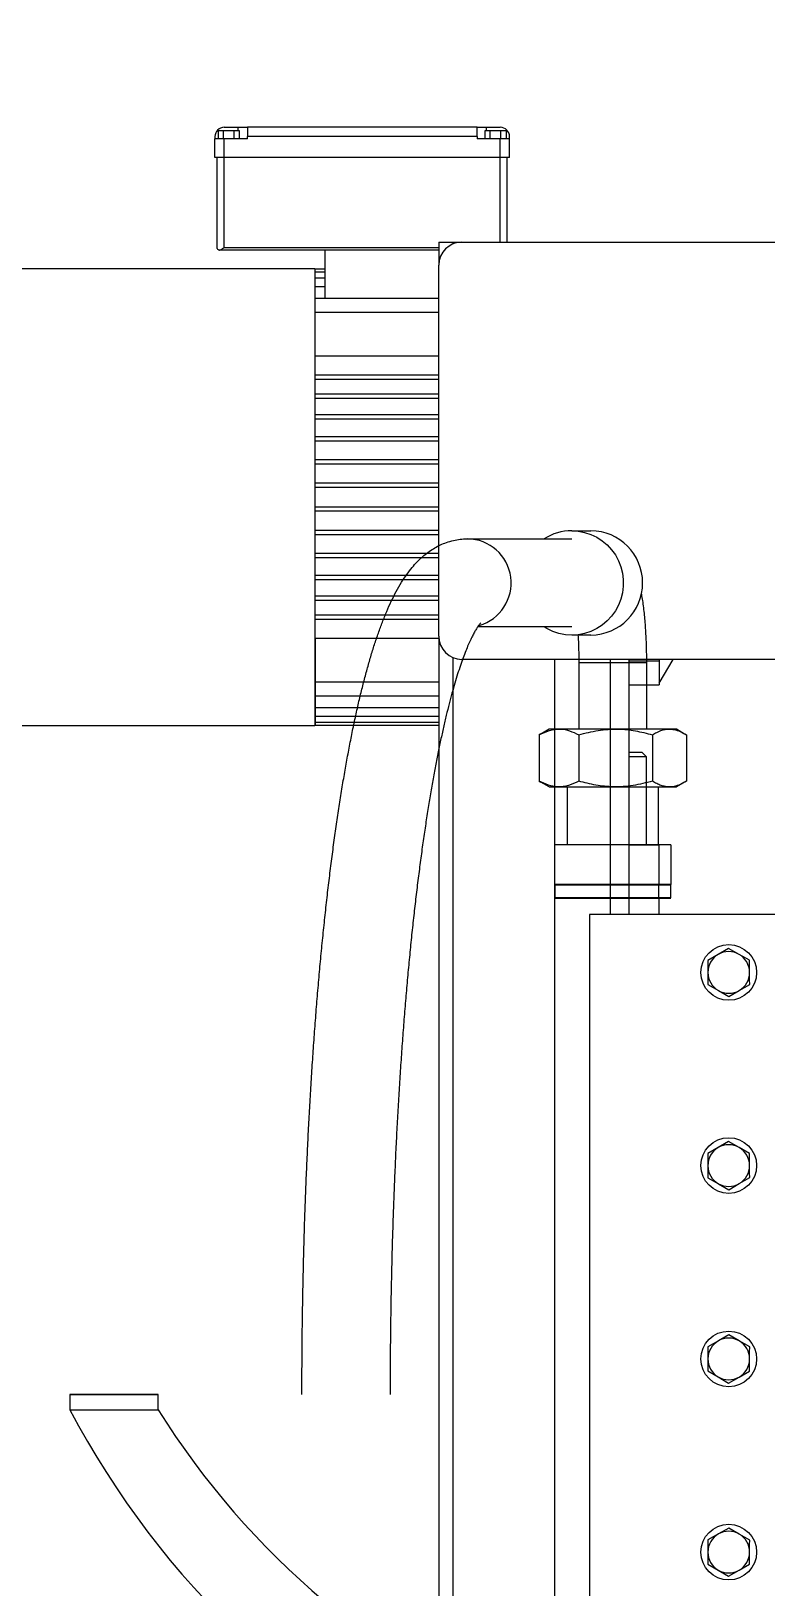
# Model space of a CAD drawing. Header units: millimetres. Extents: x -17820 to 17820, y -12600 to 12600.
# Drawn here: x -3869 to -3553, y 8493 to 9164 of the extents above; entities that cross this region are included whole.
import ezdxf

# ---------------------------------------------------------------- set-up
doc = ezdxf.new("R2010")
doc.units = ezdxf.units.MM
doc.linetypes.add('虚线', pattern=[2, 1, -1])
doc.layers.get('0').update_dxf_attribs({"lineweight": 35})
doc.layers.add('尺寸线层', color=3, linetype='Continuous', lineweight=18)
doc.layers.add('虚线层', color=6, linetype='虚线', lineweight=18)
doc.styles.add('机械', font='isocp', dxfattribs={"width": 0.667, "bigfont": 'gbcbig.shx'})
doc.dimstyles.new('标准', dxfattribs={"dimscale": 60, "dimtxt": 4, "dimasz": 3, "dimexe": 1, "dimexo": 0, "dimgap": 0.76128, "dimtad": 1, "dimdec": 1, "dimdsep": 46, "dimtxsty": '机械', "dimblk": '_CAXARROW', "dimcen": 0, "dimdle": 4, "dimclrt": 2, "dimaunit": 1, "dimazin": 2, "dimtfac": 0.707107, "dimtdec": 3, "dimtmove": 0, "dimatfit": 3, "dimfxl": 0, "dimfrac": 2, "dimtolj": 1, "dimlwd": 18, "dimarcsym": 0})

# ---------------------------------------------------------------- blocks, each defined once
blk = doc.blocks.new('*X187')
at = {"layer": '尺寸线层', "linetype": 'Continuous', "lineweight": 18}
for points in [[(-13088.07, 9940.27), (-12908.07, 9962.77), (-12908.07, 9917.77)], [(561.93, 9940.27), (381.93, 9962.77), (381.93, 9917.77)]]:
    blk.add_hatch(color=0, dxfattribs=at).paths.add_polyline_path(points, flags=0)
at = {"layer": '尺寸线层', "color": 0, "linetype": 'Continuous'}
for p, q in [((-13088.07, 6052.92), (-13088.07, 10000.27)), ((561.93, 5097.92), (561.93, 10000.27))]:
    blk.add_line(p, q, dxfattribs=at)
at = {"layer": '尺寸线层', "color": 0, "linetype": 'Continuous', "lineweight": 18}
blk.add_line((-13088.07, 9940.27), (561.93, 9940.27), dxfattribs=at)
at = {"layer": '尺寸线层', "color": 2, "insert": (-6263.07, 10105.95), "char_height": 240, "width": 1088.544, "attachment_point": 5, "line_spacing_factor": 0.939812, "style": '机械'}
blk.add_mtext('\\T1.1;13650', dxfattribs=at)
blk = doc.blocks.new('_CAXARROW')
blk.add_hatch(color=2).paths.add_polyline_path([(0, 0), (-1, 0.125), (-1, -0.125)], flags=0)
blk = doc.blocks.new('BLOCK22_1')
at = {"color": 7, "linetype": 'Continuous', "lineweight": 15}
for p, q in [((-1104.42, 1893.15), (-1104.42, 1889.65)), ((-1102.11, 1893.15), (-1104.42, 1893.15)), ((-1102.11, 1889.65), (-1102.11, 1893.15)), ((-1097.49, 1893.15), (-1102.11, 1893.15)), ((-1101.8, 1894.65), (-1095.8, 1894.65)), ((-1097.49, 1889.65), (-1097.49, 1893.15)), ((-1095.18, 1893.15), (-1097.49, 1893.15)), ((-1095.8, 1894.65), (-1091.8, 1894.65)), ((-1095.18, 1889.65), (-1095.18, 1893.15)), ((-992.8, 1894.65), (-1091.8, 1894.65)), ((-1091.8, 1894.65), (-1091.8, 1890.65)), ((-992.8, 1890.65), (-992.8, 1894.65)), ((-992.8, 1894.65), (-988.8, 1894.65)), ((-989.42, 1893.15), (-989.42, 1889.65)), ((-987.11, 1893.15), (-989.42, 1893.15)), ((-988.8, 1894.65), (-982.8, 1894.65)), ((-987.11, 1889.65), (-987.11, 1893.15)), ((-982.49, 1893.15), (-987.11, 1893.15)), ((-982.49, 1889.65), (-982.49, 1893.15)), ((-980.18, 1893.15), (-982.49, 1893.15)), ((-980.18, 1889.65), (-980.18, 1893.15)), ((-1105.8, 1890.65), (-1105.8, 1889.65)), ((-1105.8, 1881.65), (-1105.8, 1889.65)), ((-1101.8, 1889.65), (-1105.8, 1889.65)), ((-1101.8, 1881.65), (-1101.8, 1889.65)), ((-1091.8, 1889.65), (-1101.8, 1889.65)), ((-1091.8, 1889.65), (-1091.8, 1890.65)), ((-992.8, 1890.65), (-1091.8, 1890.65)), ((-992.8, 1890.65), (-992.8, 1889.65)), ((-982.8, 1889.65), (-992.8, 1889.65)), ((-982.8, 1881.65), (-982.8, 1889.65)), ((-978.8, 1889.65), (-982.8, 1889.65)), ((-978.8, 1889.65), (-978.8, 1890.65)), ((-978.8, 1881.65), (-978.8, 1889.65)), ((-1101.8, 1881.65), (-1105.8, 1881.65)), ((-1104.8, 1842.65), (-1104.8, 1881.65)), ((-982.8, 1881.65), (-1101.8, 1881.65)), ((-1101.8, 1842.65), (-1101.8, 1881.65)), ((-978.8, 1881.65), (-982.8, 1881.65)), ((-979.8, 1845.15), (-979.8, 1881.65)), ((-1009.3, 1841.65), (-1103.8, 1841.65)), ((-1058.3, 1820.87), (-1058.3, 1841.65)), ((-1009.3, 1845.15), (-1009.3, 1835.15)), ((-1009.3, 1845.15), (-1003.3, 1845.15)), ((-1003.3, 1845.15), (-999.3, 1845.15)), ((-999.3, 1845.15), (-799.3, 1845.15)), ((-1062.8, 1833.65), (-1200.8, 1833.65)), ((-1062.8, 1833.65), (-1062.8, 1636.65)), ((-1062.6, 1832.2), (-1062.6, 1833.49)), ((-1058.3, 1833.49), (-1062.6, 1833.49)), ((-1062.6, 1829.63), (-1062.6, 1832.2)), ((-1058.3, 1832.2), (-1062.6, 1832.2)), ((-1009.3, 1675.15), (-1009.3, 1835.15)), ((-1062.6, 1825.84), (-1062.6, 1829.63)), ((-1058.3, 1829.63), (-1062.6, 1829.63)), ((-1062.6, 1820.87), (-1062.6, 1825.84)), ((-1058.3, 1825.84), (-1062.6, 1825.84)), ((-1062.6, 1814.82), (-1062.6, 1820.87)), ((-1009.3, 1820.87), (-1062.6, 1820.87)), ((-1062.6, 1815.65), (-1062.8, 1815.65)), ((-1062.6, 1795.96), (-1062.6, 1814.82)), ((-1009.3, 1814.82), (-1062.6, 1814.82)), ((-1009.3, 1795.96), (-1062.6, 1795.96)), ((-1062.6, 1785.89), (-1062.6, 1787.89)), ((-1062.6, 1787.89), (-1009.3, 1787.89)), ((-1009.3, 1785.89), (-1062.6, 1785.89)), ((-1062.6, 1777.67), (-1062.6, 1779.67)), ((-1062.6, 1779.67), (-1009.3, 1779.67)), ((-1009.3, 1777.67), (-1062.6, 1777.67)), ((-1062.6, 1768.75), (-1062.6, 1770.75)), ((-1062.6, 1770.75), (-1009.3, 1770.75)), ((-1009.3, 1768.75), (-1062.6, 1768.75)), ((-1062.6, 1759.27), (-1062.6, 1761.27)), ((-1062.6, 1761.27), (-1009.3, 1761.27)), ((-1009.3, 1759.27), (-1062.6, 1759.27)), ((-1062.6, 1749.38), (-1062.6, 1751.38)), ((-1062.6, 1751.38), (-1009.3, 1751.38)), ((-1009.3, 1749.38), (-1062.6, 1749.38)), ((-1062.6, 1739.26), (-1062.6, 1741.26)), ((-1062.6, 1741.26), (-1009.3, 1741.26)), ((-1009.3, 1739.26), (-1062.6, 1739.26)), ((-1062.6, 1729.04), (-1062.6, 1731.04)), ((-1062.6, 1731.04), (-1009.3, 1731.04)), ((-1009.3, 1729.04), (-1062.6, 1729.04)), ((-1062.6, 1718.92), (-1062.6, 1720.92)), ((-1062.6, 1720.92), (-1009.3, 1720.92)), ((-1009.3, 1718.92), (-1062.6, 1718.92)), ((-1062.6, 1709.03), (-1062.6, 1711.03)), ((-1062.6, 1711.03), (-1009.3, 1711.03)), ((-1009.3, 1709.03), (-1062.6, 1709.03)), ((-1062.6, 1699.55), (-1062.6, 1701.55)), ((-1062.6, 1701.55), (-1009.3, 1701.55)), ((-1009.3, 1699.55), (-1062.6, 1699.55)), ((-1062.6, 1690.63), (-1062.6, 1692.63)), ((-1062.6, 1692.63), (-1009.3, 1692.63)), ((-1009.3, 1690.63), (-1062.6, 1690.63)), ((-1062.6, 1682.41), (-1062.6, 1684.41)), ((-1062.6, 1684.41), (-1009.3, 1684.41)), ((-1009.3, 1682.41), (-1062.6, 1682.41)), ((-1062.6, 1674.34), (-1009.3, 1674.34)), ((-1062.6, 1674.34), (-1062.6, 1655.48)), ((-1009.3, 1675.15), (-1009.3, 85.15)), ((-519.3, 1665.15), (-999.3, 1665.15)), ((-959.3, -64.85), (-959.3, 1665.15)), ((-927.3, 1555.15), (-927.3, 1665.15)), ((-914.3, 1664.36), (-927.3, 1664.36)), ((-914.3, 1654.9), (-908.29, 1665.15)), ((-914.3, 1665.15), (-914.3, 1664.36)), ((-914.3, 1664.36), (-914.3, 1654.15)), ((-1062.8, 1654.65), (-1062.6, 1654.65)), ((-1062.6, 1655.48), (-1009.3, 1655.48)), ((-1062.6, 1655.48), (-1062.6, 1649.43)), ((-927.3, 1654.15), (-914.3, 1654.15)), ((-1062.6, 1649.43), (-1009.3, 1649.43)), ((-1062.6, 1649.43), (-1062.6, 1644.46)), ((-1062.6, 1644.46), (-1009.3, 1644.46)), ((-1062.6, 1644.46), (-1062.6, 1640.67)), ((-1062.6, 1640.67), (-1009.3, 1640.67)), ((-1062.6, 1640.67), (-1062.6, 1638.1)), ((-1062.6, 1638.1), (-1009.3, 1638.1)), ((-1062.6, 1638.1), (-1062.6, 1636.81)), ((-1200.8, 1636.65), (-1062.8, 1636.65)), ((-1062.6, 1636.81), (-1009.3, 1636.81)), ((-927.3, 1625.15), (-921.8, 1625.15)), ((-919.8, 1623.15), (-921.8, 1625.15)), ((-925.51, 1623.15), (-927.3, 1623.15)), ((-919.8, 1623.15), (-925.51, 1623.15)), ((-919.8, 1585.15), (-919.8, 1623.15)), ((-927.3, 1585.15), (-921.62, 1585.15)), ((-921.62, 1585.15), (-914.3, 1585.15)), ((-914.3, 1568.15), (-914.3, 1585.15)), ((-927.3, 1568.15), (-921.62, 1568.15)), ((-921.74, 1567.98), (-927.3, 1567.98)), ((-914.47, 1567.98), (-921.74, 1567.98)), ((-921.62, 1568.15), (-914.3, 1568.15)), ((-914.47, 1567.98), (-914.3, 1568.15)), ((-914.47, 1562.32), (-914.47, 1567.98)), ((-927.3, 1562.32), (-914.47, 1562.32)), ((-914.3, 1562.15), (-927.3, 1562.15)), ((-914.3, 1562.15), (-914.47, 1562.32)), ((-914.3, 1555.15), (-914.3, 1562.15)), ((-944.3, 1555.15), (-944.3, 1255.15)), ((-864.3, 1555.15), (-944.3, 1555.15)), ((-888.83, 1537.93), (-893.32, 1535.31)), ((-884.34, 1540.54), (-888.83, 1537.93)), ((-879.83, 1537.96), (-884.34, 1540.54)), ((-875.32, 1535.38), (-879.83, 1537.96)), ((-893.28, 1524.92), (-888.77, 1522.34)), ((-879.77, 1522.37), (-875.28, 1524.99)), ((-888.77, 1522.34), (-884.26, 1519.76)), ((-884.26, 1519.76), (-879.77, 1522.37)), ((-884.34, 1457.24), (-888.83, 1454.63)), ((-879.83, 1454.66), (-884.34, 1457.24)), ((-888.83, 1454.63), (-893.32, 1452.01)), ((-875.32, 1452.08), (-879.83, 1454.66)), ((-893.28, 1441.62), (-888.77, 1439.04)), ((-888.77, 1439.04), (-884.26, 1436.46)), ((-884.26, 1436.46), (-879.77, 1439.07)), ((-879.77, 1439.07), (-875.28, 1441.69)), ((-888.77, 1371.26), (-893.28, 1368.68)), ((-884.26, 1373.84), (-888.77, 1371.26)), ((-879.77, 1371.23), (-884.26, 1373.84)), ((-875.28, 1368.61), (-879.77, 1371.23)), ((-893.32, 1358.29), (-888.83, 1355.67)), ((-888.83, 1355.67), (-884.34, 1353.06)), ((-884.34, 1353.06), (-879.83, 1355.64)), ((-879.83, 1355.64), (-875.32, 1358.22)), ((-884.26, 1290.54), (-888.77, 1287.96)), ((-879.77, 1287.93), (-884.26, 1290.54)), ((-888.77, 1287.96), (-893.28, 1285.38)), ((-875.28, 1285.31), (-879.77, 1287.93)), ((-893.32, 1274.99), (-888.83, 1272.37)), ((-879.83, 1272.34), (-875.32, 1274.92)), ((-888.83, 1272.37), (-884.34, 1269.76)), ((-884.34, 1269.76), (-879.83, 1272.34))]:
    blk.add_line(p, q, dxfattribs=at)
at = {"color": 8, "linetype": 'Continuous', "lineweight": 15}
for p, q in [((-1095.8, 1893.15), (-1095.8, 1894.65)), ((-988.8, 1893.15), (-988.8, 1894.65)), ((-982.8, 1845.15), (-982.8, 1881.65)), ((-1009.3, 1842.65), (-1101.8, 1842.65)), ((-1003.3, 1845.15), (-1003.3, 1844.31)), ((-1003.3, 1665.98), (-1003.3, 85.15)), ((-935.3, 1555.15), (-935.3, 1665.15))]:
    blk.add_line(p, q, dxfattribs=at)
at = {"color": 7, "linetype": 'Continuous', "lineweight": 15}
for centre in [(-884.3, 1530.15), (-884.3, 1446.85), (-884.3, 1363.45), (-884.3, 1280.15)]:
    blk.add_circle(centre, 12, dxfattribs=at)
for centre, radius, start, end in [((-1101.8, 1890.65), 4, 90, 180), ((-982.8, 1890.65), 4, 0, 90), ((-1103.8, 1842.65), 1, 263.03169, 270), ((-999.3, 1835.15), 10, 90, 180), ((-999.3, 1675.15), 10, 180, 270), ((-884.3, 1530.15), 9, 120.2237, 180.2237), ((-884.3, 1530.15), 9, 60.2237, 120.2237), ((-884.3, 1530.15), 9, 0.2237, 60.2237), ((-884.3, 1530.15), 9, 180.2237, 240.2237), ((-884.3, 1530.15), 9, 300.2237, 0.2237), ((-884.3, 1530.15), 9, 240.2237, 300.2237), ((-884.3, 1446.85), 9, 120.2237, 180.2237), ((-884.3, 1446.85), 9, 60.2237, 120.2237), ((-884.3, 1446.85), 9, 0.2237, 60.2237), ((-884.3, 1446.85), 9, 180.2237, 240.2237), ((-884.3, 1446.85), 9, 300.2237, 0.2237), ((-884.3, 1446.85), 9, 240.2237, 300.2237), ((-884.3, 1363.45), 9, 119.7763, 179.7763), ((-884.3, 1363.45), 9, 59.7763, 119.7763), ((-884.3, 1363.45), 9, 359.7763, 59.7763), ((-884.3, 1363.45), 9, 179.7763, 239.7763), ((-884.3, 1363.45), 9, 299.7763, 359.7763), ((-884.3, 1363.45), 9, 239.7763, 299.7763), ((-884.3, 1280.15), 9, 59.7763, 119.7763), ((-884.3, 1280.15), 9, 119.7763, 179.7763), ((-884.3, 1280.15), 9, 359.7763, 59.7763), ((-884.3, 1280.15), 9, 179.7763, 239.7763), ((-884.3, 1280.15), 9, 299.7763, 359.7763), ((-884.3, 1280.15), 9, 239.7763, 299.7763)]:
    blk.add_arc(centre, radius, start, end, dxfattribs=at)
for points, knots in [([(-1103.92, 1841.66), (-1104.06, 1841.7), (-1104.43, 1841.8), (-1104.72, 1842.19), (-1104.8, 1842.5), (-1104.8, 1842.65), (-1104.8, 1842.65)], [0, 0, 0, 0, 7482.421072, 18506.779129, 28358.775905, 28480.820578, 28480.820578, 28480.820578, 28480.820578]), ([(-1101.8, 1842.65), (-1101.8, 1842.65), (-1102.17, 1842.43), (-1102.79, 1842.08), (-1103.5, 1841.74), (-1103.81, 1841.68), (-1103.92, 1841.66)], [0, 0, 0, 0, 121.46746, 14424.659982, 23419.513191, 28466.098399, 28466.098399, 28466.098399, 28466.098399]), ([(-893.32, 1535.31), (-893.32, 1535.26), (-893.31, 1533.55), (-893.3, 1531.81), (-893.3, 1530.11)], [0, 0, 0, 0, 357.501158, 13249.306157, 13249.306157, 13249.306157, 13249.306157]), ([(-893.3, 1530.11), (-893.29, 1528.81), (-893.28, 1527.07), (-893.28, 1525.35), (-893.28, 1524.92)], [0, 0, 0, 0, 9867.338457, 13210.404397, 13210.404397, 13210.404397, 13210.404397]), ([(-875.3, 1530.19), (-875.3, 1531.88), (-875.31, 1533.62), (-875.32, 1535.33), (-875.32, 1535.38)], [0, 0, 0, 0, 12809.450762, 13164.972183, 13164.972183, 13164.972183, 13164.972183]), ([(-875.28, 1524.99), (-875.28, 1525.42), (-875.28, 1527.14), (-875.29, 1528.88), (-875.3, 1530.19)], [0, 0, 0, 0, 3320.136604, 13119.797282, 13119.797282, 13119.797282, 13119.797282]), ([(-893.32, 1452.01), (-893.32, 1451.96), (-893.31, 1450.25), (-893.3, 1448.51), (-893.3, 1446.81)], [0, 0, 0, 0, 344.46733, 12766.261082, 12766.261082, 12766.261082, 12766.261082]), ([(-875.3, 1446.89), (-875.3, 1448.58), (-875.31, 1450.32), (-875.32, 1452.03), (-875.32, 1452.08)], [0, 0, 0, 0, 12338.535281, 12680.986622, 12680.986622, 12680.986622, 12680.986622]), ([(-893.3, 1446.81), (-893.29, 1445.51), (-893.28, 1443.77), (-893.28, 1442.05), (-893.28, 1441.62)], [0, 0, 0, 0, 9506.810686, 12727.729392, 12727.729392, 12727.729392, 12727.729392]), ([(-875.28, 1441.69), (-875.28, 1442.12), (-875.28, 1443.84), (-875.29, 1445.58), (-875.3, 1446.89)], [0, 0, 0, 0, 3197.688737, 12635.934301, 12635.934301, 12635.934301, 12635.934301]), ([(-893.3, 1363.49), (-893.3, 1361.79), (-893.31, 1360.05), (-893.32, 1358.34), (-893.32, 1358.29)], [0, 0, 0, 0, 11915.234549, 12245.654545, 12245.654545, 12245.654545, 12245.654545]), ([(-893.28, 1368.68), (-893.28, 1368.25), (-893.28, 1366.53), (-893.29, 1364.79), (-893.3, 1363.49)], [0, 0, 0, 0, 3108.496511, 12283.483696, 12283.483696, 12283.483696, 12283.483696]), ([(-875.32, 1358.22), (-875.32, 1358.26), (-875.31, 1359.98), (-875.3, 1361.72), (-875.3, 1363.41)], [0, 0, 0, 0, 328.103267, 12149.676849, 12149.676849, 12149.676849, 12149.676849]), ([(-875.3, 1363.41), (-875.29, 1364.72), (-875.28, 1366.46), (-875.28, 1368.18), (-875.28, 1368.61)], [0, 0, 0, 0, 9108.374197, 12194.302125, 12194.302125, 12194.302125, 12194.302125]), ([(-893.28, 1285.38), (-893.28, 1284.95), (-893.28, 1283.23), (-893.29, 1281.49), (-893.3, 1280.19)], [0, 0, 0, 0, 2987.944584, 11807.112684, 11807.112684, 11807.112684, 11807.112684]), ([(-875.3, 1280.11), (-875.29, 1281.42), (-875.28, 1283.16), (-875.28, 1284.88), (-875.28, 1285.31)], [0, 0, 0, 0, 8751.705787, 11716.794037, 11716.794037, 11716.794037, 11716.794037]), ([(-893.3, 1280.19), (-893.3, 1278.49), (-893.31, 1276.75), (-893.32, 1275.04), (-893.32, 1274.99)], [0, 0, 0, 0, 11452.164908, 11769.743572, 11769.743572, 11769.743572, 11769.743572]), ([(-875.32, 1274.92), (-875.32, 1274.96), (-875.31, 1276.68), (-875.3, 1278.42), (-875.3, 1280.11)], [0, 0, 0, 0, 315.212877, 11672.345203, 11672.345203, 11672.345203, 11672.345203])]:
    blk.add_open_spline(points, degree=3, knots=knots, dxfattribs=at)

msp = doc.modelspace()

# ---------------------------------------------------------------- linework, layer by layer
at = {"layer": '尺寸线层'}
for p, q in [((-3681.31, 8944.92), (-3636.33, 8944.92)), ((-3636.33, 8948.42), (-3628.1, 8948.42)), ((-3636.33, 8906.92), (-3676.94, 8906.92)), ((-3628.1, 8903.42), (-3636.33, 8903.42)), ((-3604.17, 8891.42), (-3633.17, 8891.42)), ((-3633.17, 8862.92), (-3633.17, 8891.42)), ((-3604.17, 8891.42), (-3604.17, 8862.92)), ((-3649.64, 8860.85), (-3650.4, 8860.42)), ((-3650.4, 8860.42), (-3650.4, 8840.42)), ((-3649.66, 8860.86), (-3646.1, 8862.92)), ((-3646.1, 8862.92), (-3591.25, 8862.92)), ((-3633.31, 8860.42), (-3633.31, 8840.42)), ((-3601.58, 8860.42), (-3601.58, 8840.42)), ((-3591.25, 8862.92), (-3587.69, 8860.86)), ((-3586.95, 8860.42), (-3586.95, 8840.42)), ((-3650.4, 8840.42), (-3649.64, 8839.99)), ((-3646.1, 8837.92), (-3649.66, 8839.97)), ((-3646.1, 8837.92), (-3591.25, 8837.92)), ((-3638.17, 8812.92), (-3638.17, 8837.92)), ((-3599.17, 8837.92), (-3599.17, 8812.92)), ((-3587.69, 8839.97), (-3591.25, 8837.92)), ((-3601, 8812.92), (-3643.67, 8812.92)), ((-3643.67, 8795.92), (-3643.67, 8812.92)), ((-3593.67, 8812.92), (-3601, 8812.92)), ((-3593.67, 8812.92), (-3593.67, 8795.92)), ((-3601, 8795.92), (-3643.67, 8795.92)), ((-3643.5, 8795.75), (-3643.67, 8795.92)), ((-3643.67, 8789.92), (-3643.5, 8790.09)), ((-3643.5, 8795.75), (-3601.12, 8795.75)), ((-3643.5, 8790.09), (-3643.5, 8795.75)), ((-3593.85, 8790.09), (-3643.5, 8790.09)), ((-3601.12, 8795.75), (-3593.85, 8795.75)), ((-3593.67, 8795.92), (-3601, 8795.92)), ((-3593.67, 8795.92), (-3593.85, 8795.75)), ((-3593.85, 8795.75), (-3593.85, 8790.09)), ((-3593.85, 8790.09), (-3593.67, 8789.92)), ((-3643.67, 8789.92), (-3593.67, 8789.92)), ((-3852.67, 8575.92), (-3814.67, 8575.92))]:
    msp.add_line(p, q, dxfattribs=at)
msp.add_lwpolyline([(-3636.33, 8948.42), (-3633.54, 8948.24), (-3630.8, 8947.71), (-3628.14, 8946.84), (-3625.61, 8945.63), (-3623.25, 8944.12), (-3621.1, 8942.32), (-3619.19, 8940.26), (-3617.55, 8937.97), (-3616.2, 8935.5), (-3615.17, 8932.87), (-3614.48, 8930.13), (-3614.13, 8927.33), (-3614.13, 8924.5), (-3614.48, 8921.7), (-3615.17, 8918.96), (-3616.2, 8916.34), (-3617.55, 8913.86), (-3619.19, 8911.58), (-3621.1, 8909.52), (-3623.25, 8907.71), (-3625.61, 8906.2), (-3628.14, 8905), (-3630.8, 8904.12), (-3633.54, 8903.59), (-3636.33, 8903.42), (-3639.12, 8903.59), (-3641.86, 8904.12), (-3644.52, 8905), (-3647.05, 8906.2), (-3648.25, 8906.92)], dxfattribs=at)
msp.add_lwpolyline([(-3852.67, 8575.92), (-3852.67, 8569.35), (-3814.67, 8569.35), (-3814.67, 8575.92)], close=True, dxfattribs=at)
for centre, radius, start, end in [((-3681.5, 8925.9), 19.02, 285.91728, 89.41785), ((-3636.32, 8926.35), 22.07, 90.02489, 122.71137), ((-3628.3, 8925.92), 22.5, 270.51235, 89.48765), ((-3520.52, 8743.48), 375.03, 207.66639, 245.8069), ((-3517.9, 8754.48), 349.78, 211.95759, 247.84221)]:
    msp.add_arc(centre, radius, start, end, dxfattribs=at)
for points, knots in [([(-3752.67, 8575.92), (-3752.67, 8577.78), (-3752.67, 8583.17), (-3752.63, 8592.09), (-3752.53, 8602.67), (-3752.39, 8613.23), (-3752.19, 8623.76), (-3751.96, 8634.24), (-3751.67, 8644.67), (-3751.34, 8655.05), (-3750.96, 8665.35), (-3750.53, 8675.58), (-3750.06, 8685.72), (-3749.55, 8695.77), (-3748.98, 8705.71), (-3748.38, 8715.54), (-3747.72, 8725.25), (-3747.03, 8734.83), (-3746.29, 8744.27), (-3745.51, 8753.57), (-3744.69, 8762.72), (-3743.82, 8771.71), (-3742.91, 8780.53), (-3741.97, 8789.17), (-3740.98, 8797.64), (-3739.95, 8805.92), (-3738.88, 8814), (-3737.78, 8821.88), (-3736.63, 8829.56), (-3735.45, 8837.03), (-3734.23, 8844.28), (-3732.97, 8851.32), (-3731.67, 8858.13), (-3730.34, 8864.71), (-3728.96, 8871.06), (-3727.55, 8877.18), (-3726.09, 8883.07), (-3724.58, 8888.73), (-3723.03, 8894.16), (-3721.41, 8899.37), (-3719.74, 8904.35), (-3717.98, 8909.12), (-3716.14, 8913.68), (-3714.17, 8918.06), (-3712.05, 8922.25), (-3709.84, 8926.09), (-3707.57, 8929.52), (-3705.31, 8932.46), (-3703.05, 8935), (-3700.77, 8937.18), (-3698.45, 8939.06), (-3696.07, 8940.68), (-3693.61, 8942.04), (-3690.98, 8943.19), (-3688.18, 8944.09), (-3685.23, 8944.68), (-3682.92, 8944.9), (-3681.62, 8944.91), (-3681.31, 8944.92)], [0, 0, 0, 0, 15113.583179, 43829.408881, 72546.672445, 101265.665588, 129985.288642, 158707.578485, 187433.257019, 216161.586311, 244894.820286, 273632.700838, 302376.56942, 331127.436822, 359885.119683, 388652.203073, 417428.491806, 446215.420419, 475015.468814, 503828.355467, 532657.203459, 561503.451511, 590369.684243, 619257.304019, 648170.272951, 677111.124879, 706084.002257, 735093.01806, 764144.068016, 793242.226745, 822395.828997, 851612.136213, 880902.580686, 910279.685273, 939758.354603, 969358.013879, 999101.617426, 1029019.367428, 1059148.039583, 1089535.017988, 1120240.374792, 1151340.496179, 1182929.134328, 1215111.734937, 1247974.035951, 1281478.491422, 1311582.901018, 1339152.367653, 1364023.519757, 1386574.124208, 1407275.617291, 1426551.520329, 1444754.116142, 1462171.105011, 1480762.780022, 1498684.743768, 1516148.669942, 1521651.695146, 1521651.695146, 1521651.695146, 1521651.695146]), ([(-3606.41, 8921.27), (-3606.39, 8921.19), (-3606.2, 8920.25), (-3605.88, 8918.25), (-3605.47, 8915.28), (-3605.12, 8912.13), (-3604.82, 8908.9), (-3604.59, 8905.59), (-3604.41, 8902.2), (-3604.28, 8898.75), (-3604.2, 8895.32), (-3604.18, 8892.87), (-3604.17, 8891.59), (-3604.17, 8891.42)], [0, 0, 0, 0, 3544.201736, 37923.423217, 73984.672388, 108472.941712, 142031.510771, 175016.963505, 207631.825194, 240005.526822, 272224.29954, 302643.605207, 307389.137614, 307389.137614, 307389.137614, 307389.137614]), ([(-3675.61, 8908.64), (-3675.6, 8908.65), (-3675.58, 8908.67), (-3675.76, 8908.5), (-3676.11, 8908.09), (-3676.63, 8907.39), (-3677.3, 8906.4), (-3678.08, 8905.1), (-3678.96, 8903.48), (-3679.93, 8901.53), (-3680.97, 8899.24), (-3682.06, 8896.6), (-3683.2, 8893.63), (-3684.37, 8890.32), (-3685.57, 8886.68), (-3686.78, 8882.7), (-3688.01, 8878.41), (-3689.23, 8873.8), (-3690.46, 8868.88), (-3691.68, 8863.66), (-3692.89, 8858.14), (-3694.08, 8852.34), (-3695.26, 8846.27), (-3696.41, 8839.92), (-3697.55, 8833.31), (-3698.66, 8826.45), (-3699.74, 8819.34), (-3700.8, 8812), (-3701.82, 8804.42), (-3702.82, 8796.62), (-3703.78, 8788.61), (-3704.71, 8780.4), (-3705.6, 8771.99), (-3706.45, 8763.39), (-3707.27, 8754.61), (-3708.05, 8745.66), (-3708.79, 8736.55), (-3709.48, 8727.29), (-3710.14, 8717.88), (-3710.75, 8708.34), (-3711.33, 8698.67), (-3711.85, 8688.89), (-3712.34, 8679), (-3712.78, 8669.01), (-3713.18, 8658.94), (-3713.53, 8648.79), (-3713.83, 8638.57), (-3714.09, 8628.29), (-3714.3, 8617.96), (-3714.47, 8607.59), (-3714.58, 8597.19), (-3714.66, 8586.63), (-3714.67, 8579.53), (-3714.67, 8575.92)], [0, 0, 0, 0, 6755.474469, 27103.7975, 47965.355423, 69461.046918, 91653.389187, 114560.181888, 138167.568621, 162438.462787, 187321.815936, 212758.968693, 238688.055597, 265049.598181, 291787.018901, 318849.462151, 346191.516526, 373773.429153, 401561.245275, 429525.297899, 457640.643478, 485886.216994, 514243.635476, 542697.722058, 571236.214629, 599846.813435, 628521.280099, 657251.089241, 686029.016596, 714850.283575, 743708.714844, 772600.412047, 801521.862161, 830469.078081, 859439.263898, 888430.345363, 917439.408843, 946465.36765, 975505.589239, 1004558.716487, 1033623.531104, 1062698.190461, 1091782.157535, 1120874.8033, 1149973.576476, 1179078.923702, 1208189.536836, 1237304.921011, 1266423.405292, 1295545.418436, 1324669.58281, 1353795.874036, 1384094.073573, 1384094.073573, 1384094.073573, 1384094.073573]), ([(-3633.17, 8891.42), (-3633.18, 8891.96), (-3633.18, 8893.53), (-3633.22, 8896.13), (-3633.31, 8899.15), (-3633.41, 8901.59), (-3633.5, 8902.97), (-3633.53, 8903.42)], [0, 0, 0, 0, 19226.251434, 55807.082674, 92333.53886, 128731.304583, 146083.806388, 146083.806388, 146083.806388, 146083.806388]), ([(-3650.4, 8860.42), (-3648.91, 8861.13), (-3646.67, 8862.21), (-3643.59, 8862.82), (-3640.69, 8862.95), (-3637.22, 8862.31), (-3634.62, 8861.05), (-3633.31, 8860.42)], [0, 0, 0, 0, 38558.447153, 58277.069132, 77991.874251, 111563.991428, 145757.393255, 145757.393255, 145757.393255, 145757.393255]), ([(-3633.31, 8860.42), (-3630.55, 8861.13), (-3626.39, 8862.21), (-3620.67, 8862.82), (-3615.3, 8862.95), (-3608.85, 8862.31), (-3604.02, 8861.05), (-3601.58, 8860.42)], [0, 0, 0, 0, 38503.99464, 58193.923219, 77879.721141, 111403.770328, 145548.428096, 145548.428096, 145548.428096, 145548.428096]), ([(-3601.58, 8860.42), (-3600.97, 8860.78), (-3599.16, 8861.85), (-3596.68, 8862.72), (-3594.17, 8862.93), (-3592.01, 8862.71), (-3589.58, 8861.94), (-3587.83, 8860.93), (-3586.95, 8860.42)], [0, 0, 0, 0, 22702.208979, 66703.894969, 89261.706088, 111820.264423, 143894.703465, 176291.152571, 176291.152571, 176291.152571, 176291.152571]), ([(-3633.31, 8840.42), (-3634.79, 8839.71), (-3637.03, 8838.63), (-3640.11, 8838.01), (-3643.01, 8837.89), (-3646.48, 8838.52), (-3649.08, 8839.78), (-3650.4, 8840.42)], [0, 0, 0, 0, 38474.858322, 58149.693943, 77821.43891, 111320.764891, 145438.766812, 145438.766812, 145438.766812, 145438.766812]), ([(-3601.58, 8840.42), (-3604.34, 8839.71), (-3608.5, 8838.63), (-3614.22, 8838.01), (-3619.59, 8837.89), (-3626.04, 8838.52), (-3630.87, 8839.78), (-3633.31, 8840.42)], [0, 0, 0, 0, 38415.049214, 58059.378517, 77699.734645, 111146.347335, 145212.135077, 145212.135077, 145212.135077, 145212.135077]), ([(-3586.95, 8840.42), (-3587.82, 8839.91), (-3589.57, 8838.9), (-3592.59, 8837.94), (-3595.38, 8837.89), (-3597.87, 8838.54), (-3599.74, 8839.33), (-3600.97, 8840.05), (-3601.58, 8840.42)], [0, 0, 0, 0, 32033.669115, 64339.11879, 108195.389976, 130727.773778, 153265.624449, 175921.486586, 175921.486586, 175921.486586, 175921.486586])]:
    msp.add_open_spline(points, degree=3, knots=knots, dxfattribs=at)

# ---------------------------------------------------------------- block references
at = {"layer": '虚线层'}
msp.add_blockref('BLOCK22_1', (-2684.38, 7227.77), dxfattribs=at)

# ---------------------------------------------------------------- dimensions: what is measured, and where the dimension line sits
at = {"layer": '尺寸线层'}
dim = msp.add_linear_dim(base=(561.93, 9940.27), p1=(-13088.07, 6052.92), p2=(561.93, 5097.92), dimstyle='标准', override={"dimsah": 1, "dimtfill": 1, "dimtzin": 8}, dxfattribs=at)
dim.commit()
dim.dimension.update_dxf_attribs({"geometry": '*X187', "text_midpoint": (-6263.07, 9940.27)})

doc.saveas('drawing.dxf')
